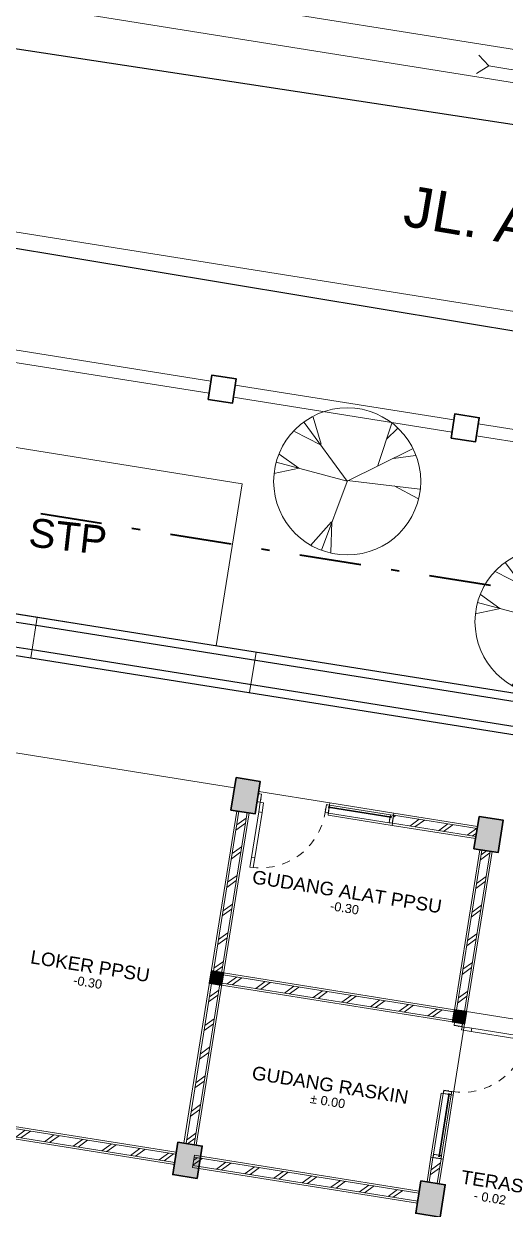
# Model space of a CAD drawing. Header units: millimetres. Extents: x -11 to 1625, y -267 to 180.
# Drawn here: x 1475.22 to 1481.09, y 53.21 to 67.66 of the extents above; entities that cross this region are included whole.
import ezdxf
from ezdxf.enums import TextEntityAlignment as Align

# ---------------------------------------------------------------- set-up
doc = ezdxf.new("R2010")
doc.units = ezdxf.units.MM
doc.linetypes.add('DASHDOT', pattern=[1, 0.5, -0.25, 0, -0.25])
doc.linetypes.add('HIDDEN', pattern=[0.375, 0.25, -0.125])
for name, color, linetype, lineweight in [('ars', 11, 'Continuous', 5), ('batas jalan', 3, 'Continuous', 25), ('dinding', 5, 'Continuous', 15), ('GSB', 1, 'DASHDOT', 35), ('KOLOM', 1, 'Continuous', 30), ('KUSEN', 30, 'Continuous', 15), ('lan', 7, 'Continuous', 15), ('line', 11, 'Continuous', 5), ('not', 7, 'Continuous', 20), ('PAGAR', 4, 'Continuous', 18), ('POHON', 84, 'Continuous', 0), ('sol kol', 8, 'Continuous', 0), ('u', 6, 'Continuous', 20)]:
    doc.layers.add(name, color=color, linetype=linetype, lineweight=lineweight)
doc.styles.add('ATTR', font='romans.shx', dxfattribs={"width": 0.8, "height": 1.735066})
doc.styles.get("Standard").update_dxf_attribs({"font": 'ARIALUNI.TTF'})
doc.dimstyles.new('SK100', dxfattribs={"dimtxt": 0.25, "dimasz": 0.1, "dimexe": 0.1, "dimexo": 0, "dimgap": 0.15, "dimtad": 1, "dimdec": 0, "dimlfac": 100, "dimzin": 12, "dimdsep": 46, "dimtxsty": 'Standard', "dimblk": 'BULAT', "dimcen": 0.1, "dimclrd": 256, "dimclre": 256, "dimclrt": 256, "dimadec": 0, "dimazin": 3, "dimtfac": 1, "dimtdec": 0, "dimtofl": 0, "dimtmove": 0, "dimatfit": 3, "dimldrblk": 'BULAT', "dimfxl": 0, "dimtolj": 1, "dimtzin": 0, "dimlwd": -1, "dimlwe": -1, "dimarcsym": 0})
pattern_1 = [(45, (-0.5, 0), (-0.1767767, 0.1767767), []), (45, (-0.4375, 0), (-0.1767767, 0.1767767), [])]
pattern_2 = [(45, (-1.5, 0), (-0.1767767, 0.1767767), []), (45, (-1.4375, 0), (-0.1767767, 0.1767767), [])]

# ---------------------------------------------------------------- blocks, each defined once
blk = doc.blocks.new('NOTASI RUANG')
at = {"layer": 'not'}
for height, p in [(0.26, (-0.011, 0.3)), (0.175, (-0.009, -0.017))]:
    blk.add_attdef('RUANG', text='', height=height, dxfattribs=at).set_placement(p, align=Align.MIDDLE_CENTER)
blk = doc.blocks.new('KP')
at = {"layer": 'KOLOM'}
blk.add_lwpolyline([(0.075, -0.075), (-0.075, -0.075), (-0.075, 0.075), (0.075, 0.075), (0.075, -0.075)], dxfattribs=at)
blk = doc.blocks.new('K1')
at = {"layer": 'KOLOM'}
blk.add_lwpolyline([(0.2, 0.15), (-0.2, 0.15), (-0.2, -0.15), (0.2, -0.15), (0.2, 0.15)], dxfattribs=at)
blk = doc.blocks.new('DENAH LANTAI DASAR')
at = {"layer": 'ars'}
h = blk.add_hatch(dxfattribs=at)
h.set_pattern_fill('TEMBOK', color=256, scale=0.25)
h.set_pattern_definition(pattern_1)
h.paths.add_polyline_path([(11.85, 14.2), (10.82, 14.2), (10.82, 14.3), (11.85, 14.3)])
h = blk.add_hatch(dxfattribs=at)
h.set_pattern_fill('TEMBOK', color=256, scale=0.25)
h.set_pattern_definition(pattern_1)
h.paths.add_polyline_path([(9.05, 9.95), (9.05, 14.05), (8.95, 14.05), (8.95, 9.95)])
h = blk.add_hatch(dxfattribs=at)
h.set_pattern_fill('TEMBOK', color=256, scale=0.25)
h.set_pattern_definition(pattern_2)
h.paths.add_polyline_path([(12.05, 14.05), (12.05, 12.075), (11.95, 12.075), (11.95, 14.05)])
h = blk.add_hatch(dxfattribs=at)
h.set_pattern_fill('TEMBOK', color=256, scale=0.25)
h.set_pattern_definition(pattern_1)
h.paths.add_polyline_path([(11.925, 12.05), (9.075, 12.05), (9.075, 11.95), (11.925, 11.95)])
h = blk.add_hatch(dxfattribs=at)
h.set_pattern_fill('TEMBOK', color=256, scale=0.25)
h.set_pattern_definition(pattern_2)
h.paths.add_polyline_path([(12.05, 10.255), (12.05, 9.95), (11.95, 9.95), (11.95, 10.255)])
h = blk.add_hatch(dxfattribs=at)
h.set_pattern_fill('TEMBOK', color=256, scale=0.25)
h.set_pattern_definition(pattern_1)
h.paths.add_polyline_path([(8.85, 9.7), (6.15, 9.7), (6.15, 9.8), (8.85, 9.8)])
h = blk.add_hatch(dxfattribs=at)
h.set_pattern_fill('TEMBOK', color=256, scale=0.25)
h.set_pattern_definition(pattern_1)
h.paths.add_polyline_path([(11.85, 9.8), (9.075, 9.8), (9.075, 9.7), (11.85, 9.7)])
at = {"layer": 'sol kol'}
for points in [[(8.85, 14.45), (8.85, 14.05), (9.15, 14.05), (9.15, 14.45)], [(11.85, 14.45), (11.85, 14.05), (12.15, 14.05), (12.15, 14.45)], [(8.925, 12.075), (9.075, 12.075), (9.075, 11.925), (8.925, 11.925)], [(11.925, 12.075), (12.075, 12.075), (12.075, 11.925), (11.925, 11.925)], [(8.85, 9.95), (8.85, 9.55), (9.15, 9.55), (9.15, 9.95)], [(11.85, 9.95), (11.85, 9.55), (12.15, 9.55), (12.15, 9.95)]]:
    blk.add_hatch(color=256, dxfattribs=at).paths.add_polyline_path(points)
for p, q in [((-12.75, 16), (13.75, 16)), ((-3.65, 15.9), (6.15, 15.9)), ((6.15, 15.9), (13.65, 15.9)), ((-12.25, 15.5), (6.15, 15.5)), ((-3.65, 15.6), (6.15, 15.6)), ((6.15, 15.6), (13.35, 15.6)), ((6.15, 15.5), (13.25, 15.5))]:
    blk.add_line(p, q)
at = {"layer": 'ars'}
for points in [[(11.85, 14.2), (10.82, 14.2), (10.82, 14.3), (11.85, 14.3)], [(9.05, 9.95), (9.05, 14.05), (8.95, 14.05), (8.95, 9.95)], [(12.05, 14.05), (12.05, 12.075), (11.95, 12.075), (11.95, 14.05)], [(11.925, 12.05), (9.075, 12.05), (9.075, 11.95), (11.925, 11.95)], [(12.05, 10.255), (12.05, 9.95), (11.95, 9.95), (11.95, 10.255)], [(8.85, 9.7), (6.15, 9.7), (6.15, 9.8), (8.85, 9.8)], [(11.85, 9.8), (9.075, 9.8), (9.075, 9.7), (11.85, 9.7)]]:
    blk.add_lwpolyline(points, close=True, dxfattribs=at)
at = {"layer": 'dinding'}
for points in [[(11.85, 14.175), (10.82, 14.175), (10.82, 14.325), (11.85, 14.325)], [(9.075, 9.95), (9.075, 14.05), (8.925, 14.05), (8.925, 9.95)], [(12.075, 14.05), (12.075, 12.075), (11.925, 12.075), (11.925, 14.05)], [(11.925, 12.075), (9.075, 12.075), (9.075, 11.925), (11.925, 11.925)], [(12.075, 10.255), (12.075, 9.95), (11.925, 9.95), (11.925, 10.255)], [(8.85, 9.675), (6.15, 9.675), (6.15, 9.825), (8.85, 9.825)], [(11.85, 9.825), (9.075, 9.825), (9.075, 9.675), (11.85, 9.675)]]:
    blk.add_lwpolyline(points, close=True, dxfattribs=at)
at = {"layer": 'KUSEN'}
for p, q in [((10.78, 14.3), (10.03, 14.3)), ((10.78, 14.2), (10.03, 14.2)), ((10.78, 14.278), (10.78, 14.3)), ((10.78, 14.3), (10.82, 14.3)), ((10.781, 14.278), (10.78, 14.278)), ((10.78, 14.2), (10.78, 14.267)), ((10.78, 14.267), (10.781, 14.267)), ((10.82, 14.2), (10.78, 14.2)), ((10.781, 14.276), (10.781, 14.278)), ((10.783, 14.276), (10.781, 14.276)), ((10.781, 14.267), (10.781, 14.27)), ((10.781, 14.27), (10.783, 14.27)), ((10.782, 14.298), (10.818, 14.298)), ((10.782, 14.28), (10.782, 14.298)), ((10.797, 14.28), (10.782, 14.28)), ((10.782, 14.202), (10.782, 14.265)), ((10.782, 14.265), (10.797, 14.265)), ((10.818, 14.202), (10.782, 14.202)), ((10.785, 14.278), (10.783, 14.276)), ((10.783, 14.27), (10.785, 14.267)), ((10.795, 14.278), (10.785, 14.278)), ((10.785, 14.267), (10.795, 14.267)), ((10.795, 14.267), (10.795, 14.278)), ((10.797, 14.265), (10.797, 14.28)), ((10.818, 14.298), (10.818, 14.202)), ((10.82, 14.3), (10.82, 14.244)), ((10.82, 14.244), (10.82, 14.242)), ((10.82, 14.242), (10.82, 14.24)), ((10.82, 14.24), (10.82, 14.2)), ((11.95, 10.295), (11.95, 11.045)), ((12.05, 10.295), (12.05, 11.045)), ((11.95, 10.255), (11.95, 10.295)), ((11.95, 10.295), (12.017, 10.295)), ((11.952, 10.257), (11.952, 10.293)), ((11.952, 10.293), (12.015, 10.293)), ((12.015, 10.293), (12.015, 10.278)), ((12.015, 10.278), (12.03, 10.278)), ((12.017, 10.295), (12.017, 10.294)), ((12.017, 10.294), (12.019, 10.294)), ((12.019, 10.292), (12.017, 10.29)), ((12.017, 10.29), (12.017, 10.28)), ((12.017, 10.28), (12.028, 10.28)), ((12.019, 10.294), (12.019, 10.292)), ((12.026, 10.292), (12.026, 10.294)), ((12.026, 10.294), (12.028, 10.294)), ((12.028, 10.29), (12.026, 10.292)), ((12.028, 10.294), (12.028, 10.295)), ((12.028, 10.295), (12.05, 10.295)), ((12.028, 10.28), (12.028, 10.29)), ((12.03, 10.278), (12.03, 10.293)), ((12.03, 10.293), (12.048, 10.293)), ((12.048, 10.293), (12.048, 10.257)), ((12.05, 10.295), (12.05, 10.255)), ((11.99, 10.255), (11.95, 10.255)), ((12.048, 10.257), (11.952, 10.257)), ((11.992, 10.255), (11.99, 10.255)), ((11.994, 10.255), (11.992, 10.255)), ((12.05, 10.255), (11.994, 10.255))]:
    blk.add_line(p, q, dxfattribs=at)
for points in [[(9.195, 14.24), (9.19, 14.24), (9.19, 14.239), (9.19, 14.2), (9.15, 14.2), (9.15, 14.3), (9.19, 14.3), (9.19, 14.244), (9.195, 14.242)], [(9.188, 14.298), (9.152, 14.298), (9.152, 14.202), (9.188, 14.202)], [(9.19, 14.2), (9.23, 14.2), (9.23, 14.08), (9.19, 14.08)], [(9.985, 14.24), (9.99, 14.24), (9.99, 14.239), (9.99, 14.2), (10.03, 14.2), (10.03, 14.3), (9.99, 14.3), (9.99, 14.244), (9.985, 14.242)], [(9.992, 14.298), (10.028, 14.298), (10.028, 14.202), (9.992, 14.202)], [(10.795, 14.277), (10.795, 14.268), (10.02, 14.268), (10.02, 14.277)], [(9.19, 13.52), (9.23, 13.52), (9.23, 14.08), (9.19, 14.08)], [(9.19, 13.4), (9.23, 13.4), (9.23, 13.52), (9.19, 13.52)], [(12.01, 11.88), (12.01, 11.885), (12.011, 11.885), (12.05, 11.885), (12.05, 11.925), (11.95, 11.925), (11.95, 11.885), (12.006, 11.885), (12.008, 11.88)], [(11.952, 11.887), (11.952, 11.923), (12.048, 11.923), (12.048, 11.887)], [(12.05, 11.885), (12.05, 11.845), (12.17, 11.845), (12.17, 11.885)], [(12.73, 11.885), (12.73, 11.845), (12.17, 11.845), (12.17, 11.885)], [(12.01, 11.09), (12.01, 11.085), (12.011, 11.085), (12.05, 11.085), (12.05, 11.045), (11.95, 11.045), (11.95, 11.085), (12.006, 11.085), (12.008, 11.09)], [(11.952, 11.083), (11.952, 11.047), (12.048, 11.047), (12.048, 11.083)], [(12.027, 10.28), (12.018, 10.28), (12.018, 11.055), (12.027, 11.055)]]:
    blk.add_lwpolyline(points, close=True, dxfattribs=at)
at = {"layer": 'KUSEN', "linetype": 'HIDDEN', "ltscale": 0.3}
for points in [[(9.99, 14.2, -0.414214), (9.19, 13.4, -1.303225)], [(12.05, 11.085, 0.414214), (12.85, 11.885, 1.303225)]]:
    blk.add_lwpolyline(points, format="xyb", dxfattribs=at)
at = {"layer": 'lan'}
for p, q in [((6.15, 15.5), (6.15, 16)), ((8.85, 15.5), (8.85, 16)), ((6.15, 14.325), (8.85, 14.325)), ((10.03, 14.325), (9.15, 14.325)), ((12.075, 12.075), (13.25, 12.075)), ((12.075, 11.045), (12.075, 11.925))]:
    blk.add_line(p, q, dxfattribs=at)
for points in [[(10.82, 14.325), (10.03, 14.325), (10.03, 14.175), (10.82, 14.175)], [(12.075, 10.255), (12.075, 11.045), (11.925, 11.045), (11.925, 10.255)]]:
    blk.add_lwpolyline(points, close=True, dxfattribs=at)
ref = blk.add_blockref('NOTASI RUANG', (10.413, 13.101), dxfattribs=dict(xscale=0.6323962268195373, yscale=0.6323962268195373, zscale=0.6323962268195373))
ref.add_attrib('RUANG', '-0.30', dxfattribs={"layer": 'not', "height": 0.1108}).set_placement((10.407, 13.09), align=Align.MIDDLE_CENTER)
ref.add_attrib('RUANG', 'GUDANG ALAT PPSU', dxfattribs={"layer": 'not', "height": 0.16432}).set_placement((10.406, 13.29), align=Align.MIDDLE_CENTER)
ref = blk.add_blockref('NOTASI RUANG', (7.463, 11.713), dxfattribs=dict(xscale=0.6323962268195373, yscale=0.6323962268195373, zscale=0.6323962268195373))
ref.add_attrib('RUANG', '-0.30', dxfattribs={"layer": 'not', "height": 0.1108}).set_placement((7.457, 11.702), align=Align.MIDDLE_CENTER)
ref.add_attrib('RUANG', 'LOKER PPSU', dxfattribs={"layer": 'not', "height": 0.1643}).set_placement((7.456, 11.902), align=Align.MIDDLE_CENTER)
ref = blk.add_blockref('NOTASI RUANG', (10.581, 10.742), dxfattribs=dict(xscale=0.6323962268195373, yscale=0.6323962268195373, zscale=0.6323962268195373))
ref.add_attrib('RUANG', '%%P 0.00', dxfattribs={"layer": 'not', "height": 0.1108}).set_placement((10.575, 10.731), align=Align.MIDDLE_CENTER)
ref.add_attrib('RUANG', 'GUDANG RASKIN', dxfattribs={"layer": 'not', "height": 0.16432}).set_placement((10.574, 10.931), align=Align.MIDDLE_CENTER)
ref = blk.add_blockref('NOTASI RUANG', (12.719, 9.89), dxfattribs=dict(xscale=0.6323962268195373, yscale=0.6323962268195373, zscale=0.6323962268195373))
ref.add_attrib('RUANG', '- 0.02', dxfattribs={"layer": 'not', "height": 0.1108}).set_placement((12.713, 9.879), align=Align.MIDDLE_CENTER)
ref.add_attrib('RUANG', 'TERAS', dxfattribs={"layer": 'not', "height": 0.1643}).set_placement((12.711, 10.079), align=Align.MIDDLE_CENTER)
at = {"layer": 'KOLOM'}
for name, p, rotation in [('K1', (9, 14.25), 90), ('K1', (12, 14.25), 90), ('KP', (9, 12), 180), ('KP', (12, 12), 180), ('K1', (9, 9.75), 90), ('K1', (12, 9.75), 90)]:
    blk.add_blockref(name, p, dxfattribs=dict(at, rotation=rotation))
blk = doc.blocks.new('Deciduous Tree 13 PV')
at = {"layer": 'POHON'}
for p, q in [((-0.266, 0.38), (-0.347, 0.655)), ((-0.271, 0.374), (-0.538, 0.509)), ((0.001, 0.001), (-0.438, 0.6)), ((0.311, 0.16), (0.454, 0.594)), ((0.401, 0.429), (0.511, 0.539)), ((-0.495, 0.136), (-0.695, 0.276)), ((0.001, 0.001), (0.664, 0.332)), ((0.473, 0.234), (0.697, 0.264)), ((-0.49, 0.136), (-0.748, 0.081)), ((0.001, 0.001), (-0.724, 0.197)), ((0, 0), (-0.261, -0.702)), ((0.001, 0.008), (0.74, -0.078)), ((0.478, -0.047), (0.721, -0.176)), ((-0.161, -0.414), (-0.376, -0.653)), ((-0.156, -0.414), (-0.166, -0.726))]:
    blk.add_line(p, q, dxfattribs=at)
blk.add_circle((0, 0), 0.75, dxfattribs=at)
at = {"layer": 'POHON', "style": 'ATTR', "width": 0.8, "flags": 9}
blk.add_attdef('ESTCODE', (0.001, 0.001), '', height=0.000003, rotation=180, dxfattribs=at)
blk = doc.blocks.new('BULAT')
for p, q in [((-1, 0), (1, 0)), ((0, -1), (0, 1))]:
    blk.add_line(p, q)
blk.add_circle((0, 0), 0.5)
blk = doc.blocks.new('*D1635')
at = {"layer": 'Defpoints', "color": 0}
for p in [(1453.637, 67.335), (1490.072, 62.742), (1489.884, 61.559)]:
    blk.add_point(p, dxfattribs=at)
at = {"layer": 'u'}
for p, q in [((1453.637, 67.335), (1453.841, 68.616)), ((1453.924, 68.502), (1489.974, 62.757)), ((1489.884, 61.559), (1490.088, 62.84))]:
    blk.add_line(p, q, dxfattribs=at)
at = {"layer": 'u', "xscale": 0.1, "yscale": 0.1, "zscale": 0.1}
for p, rotation in [((1453.825, 68.518), 170.946141512389), ((1490.072, 62.742), 350.946141512389)]:
    blk.add_blockref('BULAT', p, dxfattribs=dict(at, rotation=rotation))
at = {"layer": 'u', "insert": (1471.993, 65.904), "char_height": 0.25, "attachment_point": 5, "rotation": 350.9461}
blk.add_mtext('\\A1;3670', dxfattribs=at)

msp = doc.modelspace()

# ---------------------------------------------------------------- hatches: boundary and pattern name
at = {"layer": 'ars'}
h = msp.add_hatch(dxfattribs=at)
h.set_pattern_fill('AR-HBONE', color=256, scale=0.0025)
h.set_pattern_definition([(45, (1507.31275, -222.2606), (4e-17, 0.35921024), [0.762, -0.254]), (135, (1507.49236, -222.081), (4e-17, 0.35921024), [0.762, -0.254])])
h.paths.add_polyline_path([(1488.432162, 59.5380886), (1486.4142997, 59.8596273), (1483.0732195, 60.3920158), (1482.8882431, 59.2311702), (1480.6065094, 44.9118235), (1479.5278109, 45.08371), (1478.4085919, 38.0598911), (1478.4506497, 38.0531894, -0.423190975), (1479.1635445, 37.0377492), (1478.7436369, 34.8374179), (1478.8345593, 34.826908), (1478.8087232, 34.6033963), (1483.4776351, 34.0637097), (1483.5034712, 34.2872215), (1483.6109571, 34.274797)])

# ---------------------------------------------------------------- linework, layer by layer
at = {"layer": 'batas jalan'}
for p, q in [((1509.5628843, 59.1961127), (1435.8233847, 71.4564217)), ((1503.58881, 63.0220929), (1454.6069366, 70.4787742))]:
    msp.add_line(p, q, dxfattribs=at)
at = {"layer": 'GSB', "ltscale": 1.5}
msp.add_line((1496.70685, 58.2949975), (1448.8246496, 65.924845), dxfattribs=at)
at = {"layer": 'KOLOM'}
for points in [[(1477.4644844, 63.0826429), (1477.7607467, 63.0354346), (1477.807955, 63.331697), (1477.5116927, 63.3789053)], [(1480.4271079, 62.6105601), (1480.7233702, 62.5633518), (1480.7705785, 62.8596141), (1480.4743162, 62.9068224)]]:
    msp.add_lwpolyline(points, close=True, dxfattribs=at)
at = {"layer": 'lan'}
msp.add_lwpolyline([(1474.915994, 62.52675), (1477.8786175, 62.0546672), (1477.5638956, 60.0795849), (1474.6012721, 60.5516677)], close=True, dxfattribs=at)
at = {"layer": 'line'}
for p, q in [((1517.6790472, 61.5351614), (1454.7551972, 71.5618389)), ((1517.6267222, 61.1384528), (1454.3886951, 71.2151932)), ((1480.7638789, 67.2798097), (1480.8880426, 67.1478028)), ((1480.8880426, 67.1478028), (1480.7358435, 67.0533179)), ((1480.8880426, 67.1478028), (1481.7293685, 67.0122461))]:
    msp.add_line(p, q, dxfattribs=at)
at = {"layer": 'PAGAR'}
for p, q in [((1477.4998906, 63.3048397), (1474.8335295, 63.7297142)), ((1477.4762865, 63.1567085), (1474.8099254, 63.5815831)), ((1480.4625141, 62.8327568), (1477.796153, 63.2576314)), ((1480.4389099, 62.6846257), (1477.7725488, 63.1095002)), ((1483.4251375, 62.360674), (1480.7587764, 62.7855486)), ((1483.4015334, 62.2125428), (1480.7351723, 62.6374174))]:
    msp.add_line(p, q, dxfattribs=at)

# ---------------------------------------------------------------- block references
at = {"rotation": 350.9462507932595}
msp.add_blockref('DENAH LANTAI DASAR', (1466.7917771, 45.5942248), dxfattribs=at)
at = {"layer": 'POHON', "xscale": 1.195661951756673, "yscale": 1.195661951756673, "zscale": 1.195661951756673}
for p in [(1479.1612703, 62.0832623), (1481.6155848, 60.3720865)]:
    msp.add_blockref('Deciduous Tree 13 PV', p, dxfattribs=at)

# ---------------------------------------------------------------- texts
at = {"layer": 'not', "attachment_point": 1}
for s, width, insert, char_height, rotation in [('\\pi0.20286;JL. ARABIKA  II', 5.253610777, (1479.7069792, 65.7299683), 0.5, 350.39052035), ('\\pi0.019417;STP', 0.946302846, (1475.2839592, 61.6421879), 0.35, 353.5453726)]:
    msp.add_mtext_dynamic_manual_height_columns(s, width=width, gutter_width=12.5, heights=[0], dxfattribs=dict(at, insert=insert, char_height=char_height, rotation=rotation))

# ---------------------------------------------------------------- dimensions: what is measured, and where the dimension line sits
at = {"layer": 'u'}
dim = msp.add_aligned_dim(p1=(1453.6368009, 67.3351714), p2=(1489.8840754, 61.5592344), distance=1.1973305, dimstyle='SK100', dxfattribs=at)
dim.commit()
dim.dimension.update_dxf_attribs({"geometry": '*D1635', "text_midpoint": (1471.9925576, 65.9038839)})

doc.saveas('drawing.dxf')
